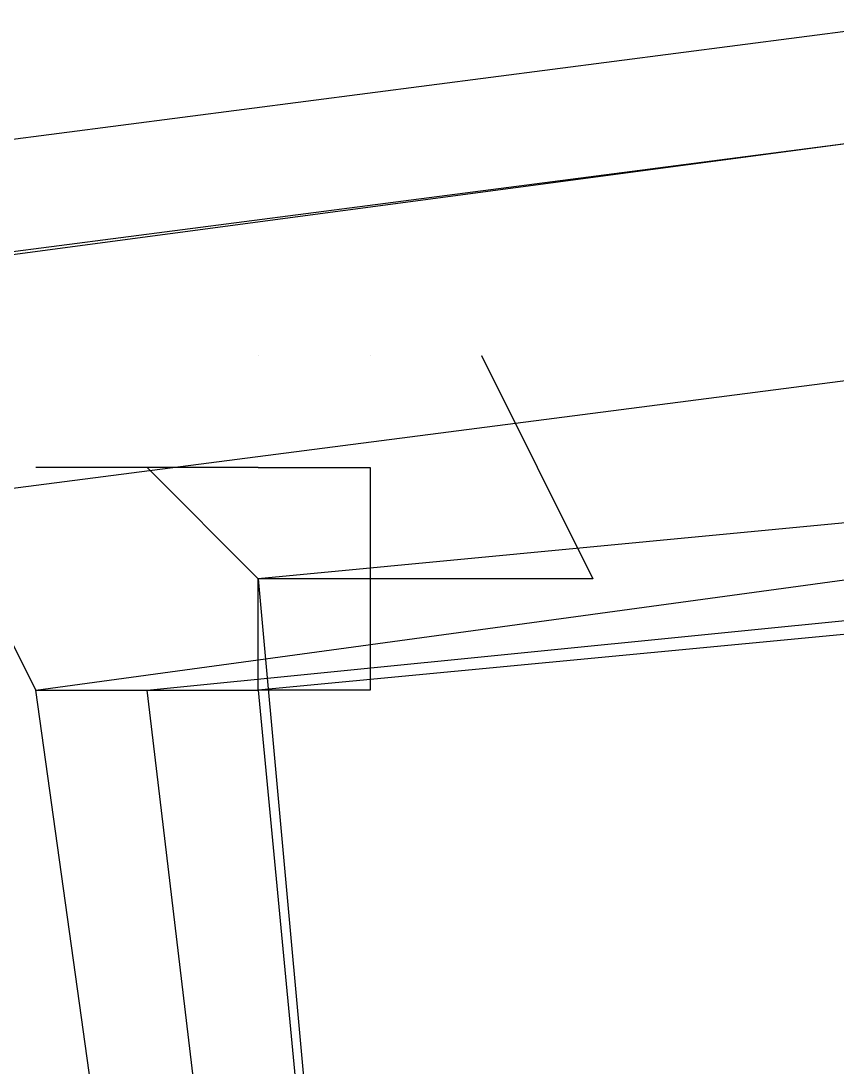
# Model space of a CAD drawing. Header units: feet. Extents: x -84 to 198, y -22 to 181.
# Drawn here: x 75.4649 to 75.5625, y 153.3327 to 153.4578 of the extents above; entities that cross this region are included whole.
import ezdxf

# ---------------------------------------------------------------- set-up
doc = ezdxf.new("R2010")
doc.units = ezdxf.units.FT
doc.layers.add('A-LINEA', color=7, linetype='CONTINUOUS')

msp = doc.modelspace()

# ---------------------------------------------------------------- linework, layer by layer
at = {"layer": 'A-LINEA'}
msp.add_line((75.5067, 153.4178), (75.5067, 153.4178), dxfattribs=at)
msp.add_line((75.5067, 153.4178), (75.5067, 153.4178), dxfattribs=at)
for points in [[(75.5733, 153.4578), (71.6667, 152.9511), (71.6667, 152.9378), (75.5733, 153.4444), (75.5733, 153.4578)], [(75.5733, 153.4578), (71.6667, 152.9511), (71.6667, 152.9378), (75.5733, 153.4444), (75.5733, 153.4578)], [(75.5867, 153.4311), (75.5733, 153.4444), (71.6667, 152.9244), (71.6667, 152.9111), (75.5867, 153.4178), (75.5867, 153.4311)], [(75.5867, 153.4311), (75.5733, 153.4444), (71.6667, 152.9244), (71.6667, 152.9111), (75.5867, 153.4178), (75.5867, 153.4311)], [(75.8267, 152.8444), (75.5467, 152.8044), (75.4667, 153.3778), (75.76, 153.4178), (75.8267, 152.8444)], [(75.8267, 152.8444), (75.5467, 152.8044), (75.4667, 153.3778), (75.76, 153.4178), (75.8267, 152.8444)], [(75.52, 153.4178), (75.52, 153.4178), (75.52, 153.4178), (75.5333, 153.3911), (75.5333, 153.3911), (75.5067, 153.3911), (75.5067, 153.3911), (75.5067, 153.3911), (75.5067, 153.3911), (75.5067, 153.3911), (75.5067, 153.3778), (75.5067, 153.3778), (75.4933, 153.3778), (75.4933, 153.3911), (75.4933, 153.3911), (75.4933, 153.3911), (75.4933, 153.3911), (75.4933, 153.3911), (75.4933, 153.3911), (75.48, 153.4044), (75.48, 153.4044)], [(75.52, 153.4178), (75.52, 153.4178), (75.52, 153.4178), (75.5333, 153.3911), (75.5333, 153.3911), (75.5067, 153.3911), (75.5067, 153.3911), (75.5067, 153.3911), (75.5067, 153.3911), (75.5067, 153.3911), (75.5067, 153.3778), (75.5067, 153.3778), (75.4933, 153.3778), (75.4933, 153.3911), (75.4933, 153.3911), (75.4933, 153.3911), (75.4933, 153.3911), (75.4933, 153.3911), (75.4933, 153.3911), (75.48, 153.4044), (75.48, 153.4044)], [(75.5467, 152.8044), (75.8267, 152.8311), (75.7733, 153.4178), (75.4933, 153.3911), (75.5467, 152.8044)], [(75.4933, 153.4178), (75.4933, 153.4178), (75.4933, 153.4178)], [(75.5467, 152.8044), (75.8267, 152.8311), (75.7733, 153.4178), (75.4933, 153.3911), (75.5467, 152.8044)], [(75.4933, 153.4178), (75.4933, 153.4178), (75.4933, 153.4178)], [(75.5067, 153.4178), (75.5067, 153.4178), (75.5067, 153.4178)], [(75.5067, 153.4178), (75.5067, 153.4178), (75.5067, 153.4178)], [(75.4533, 153.4044), (75.4667, 153.3778), (75.4667, 153.3778), (75.48, 153.3778), (75.48, 153.3778), (75.48, 153.3778), (75.48, 153.3778), (75.48, 153.3778), (75.48, 153.3778), (75.48, 153.3778), (75.4933, 153.3778), (75.4933, 153.3778), (75.4933, 153.3778), (75.4933, 153.3778)], [(75.4533, 153.4044), (75.4667, 153.3778), (75.4667, 153.3778), (75.48, 153.3778), (75.48, 153.3778), (75.48, 153.3778), (75.48, 153.3778), (75.48, 153.3778), (75.48, 153.3778), (75.48, 153.3778), (75.4933, 153.3778), (75.4933, 153.3778), (75.4933, 153.3778), (75.4933, 153.3778)], [(75.4933, 153.4044), (75.48, 153.4044), (75.48, 153.4044), (75.4667, 153.4044), (75.4667, 153.4044), (75.4667, 153.4044)], [(75.4933, 153.4044), (75.48, 153.4044), (75.48, 153.4044), (75.4667, 153.4044), (75.4667, 153.4044), (75.4667, 153.4044)], [(75.8133, 152.8444), (75.5467, 152.8178), (75.48, 153.3778), (75.7467, 153.4044), (75.8133, 152.8444)], [(75.8133, 152.8444), (75.5467, 152.8178), (75.48, 153.3778), (75.7467, 153.4044), (75.8133, 152.8444)], [(75.5467, 152.8178), (75.8267, 152.8444), (75.7733, 153.4044), (75.4933, 153.3778), (75.5467, 152.8178)], [(75.4933, 153.4044), (75.4933, 153.4044), (75.5067, 153.4044), (75.5067, 153.4044), (75.5067, 153.3911), (75.5067, 153.3911), (75.4933, 153.3911), (75.4933, 153.3911)], [(75.5467, 152.8178), (75.8267, 152.8444), (75.7733, 153.4044), (75.4933, 153.3778), (75.5467, 152.8178)], [(75.4933, 153.4044), (75.4933, 153.4044), (75.5067, 153.4044), (75.5067, 153.4044), (75.5067, 153.3911), (75.5067, 153.3911), (75.4933, 153.3911), (75.4933, 153.3911)]]:
    msp.add_lwpolyline(points, dxfattribs=at)
for points in [[(75.5067, 153.3911), (75.5067, 153.3911), (75.5067, 153.3911), (75.5067, 153.3911)], [(75.5067, 153.3911), (75.5067, 153.3911), (75.5067, 153.3911), (75.5067, 153.3911)], [(75.48, 153.3778), (75.48, 153.3778), (75.48, 153.3778), (75.48, 153.3778)], [(75.48, 153.3778), (75.48, 153.3778), (75.48, 153.3778), (75.48, 153.3778)]]:
    msp.add_lwpolyline(points, close=True, dxfattribs=at)

doc.saveas('drawing.dxf')
